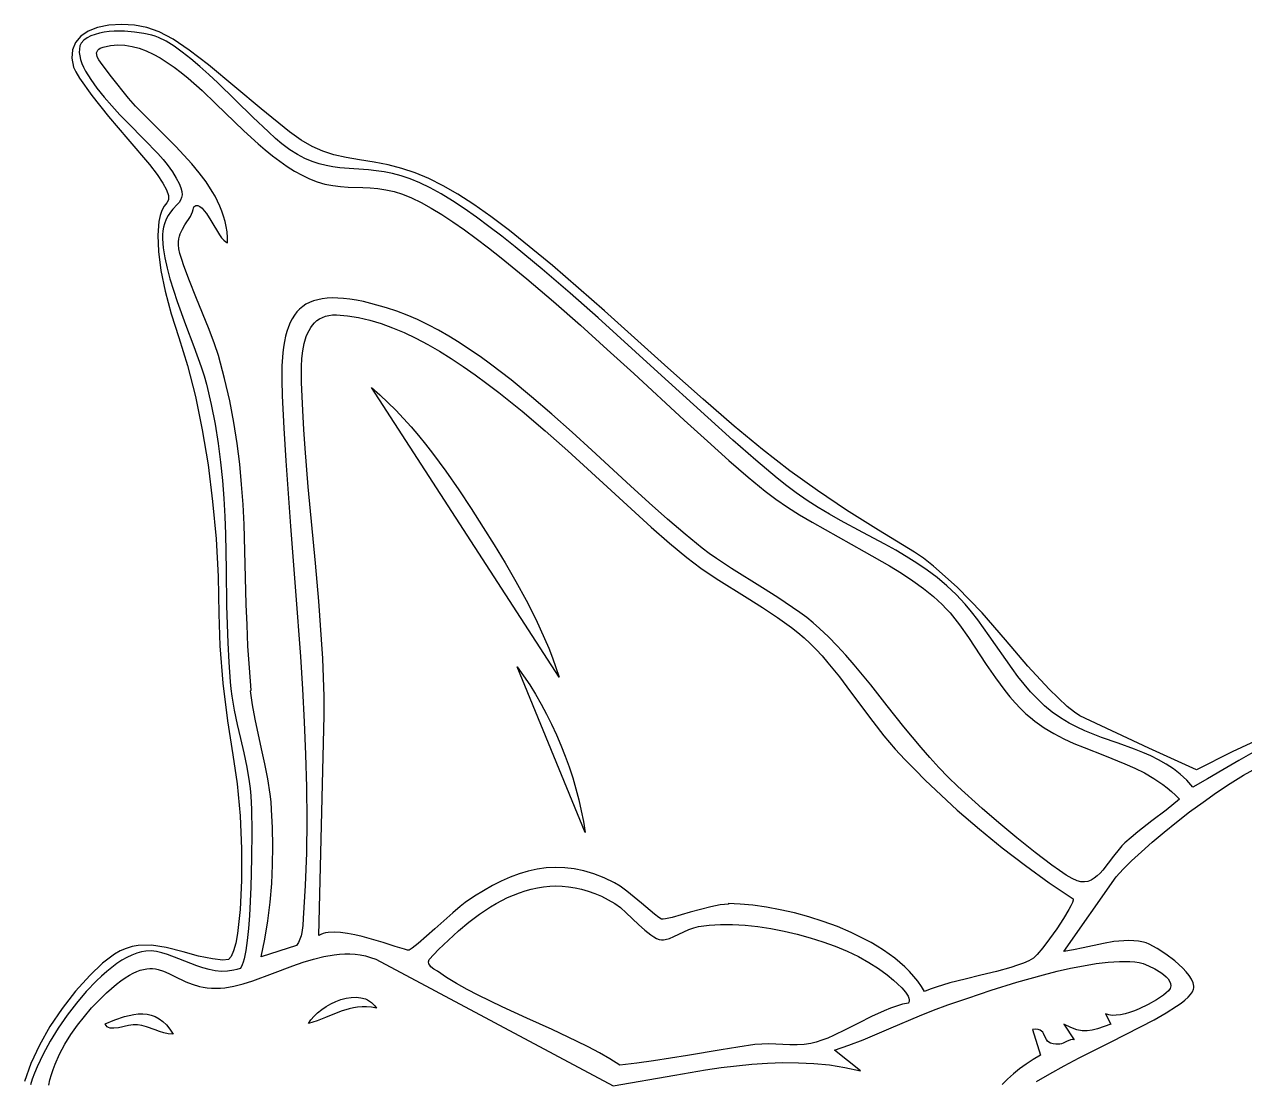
# Model space of a CAD drawing. Header units: millimetres. Extents: x 175 to 239, y 0 to 181.
# Drawn here: x 197.74 to 211.63, y 153.91 to 165.93 of the extents above; entities that cross this region are included whole.
import ezdxf

# ---------------------------------------------------------------- set-up
doc = ezdxf.new("R2010")
doc.units = ezdxf.units.MM
doc.layers.get('0').update_dxf_attribs({"linetype": 'CONTINUOUS'})

msp = doc.modelspace()

# ---------------------------------------------------------------- linework, layer by layer
at = {"color": 1}
msp.add_lwpolyline([(211.858867, 157.818443), (211.490617, 157.648693), (211.085617, 157.441693), (210.543617, 157.687693), (209.756617, 158.057693), (209.695041, 158.097648), (209.613883, 158.164146), (209.406742, 158.362568), (209.163039, 158.624553), (208.910617, 158.921693), (208.642867, 159.229943), (208.358617, 159.520943), (208.091617, 159.762068), (207.975133, 159.853732), (207.875617, 159.920693), (207.463092, 160.170191), (207.099352, 160.39999), (206.768776, 160.621797), (206.455742, 160.847318), (206.144631, 161.088262), (205.81982, 161.356334), (205.46569, 161.663242), (205.066617, 162.020693), (204.3435, 162.669836), (203.75018, 163.185209), (203.262328, 163.58323), (203.050351, 163.743365), (202.855617, 163.880318), (202.675087, 163.996143), (202.505719, 164.09289), (202.344472, 164.172614), (202.188305, 164.237365), (202.034177, 164.289196), (201.879047, 164.33016), (201.719874, 164.362308), (201.553617, 164.387693), (201.399752, 164.411795), (201.263008, 164.442881), (201.136787, 164.484373), (201.014492, 164.539693), (200.889526, 164.612264), (200.755289, 164.705506), (200.432617, 164.967693), (199.83468, 165.46799), (199.613617, 165.636474), (199.429867, 165.759393), (199.272461, 165.843406), (199.13043, 165.895171), (198.992805, 165.921347), (198.848617, 165.928593), (198.699967, 165.919607), (198.571414, 165.893437), (198.464307, 165.851264), (198.379992, 165.794268), (198.319819, 165.723632), (198.285133, 165.640537), (198.277283, 165.546164), (198.297617, 165.441693), (198.321338, 165.389277), (198.36532, 165.31599), (198.503992, 165.120068), (198.693477, 164.880459), (198.913617, 164.623693), (199.160633, 164.334318), (199.248358, 164.219467), (199.313242, 164.122943), (199.356049, 164.043576), (199.377539, 163.980193), (199.378475, 163.931623), (199.359617, 163.896693), (199.328966, 163.858306), (199.303735, 163.810189), (199.283882, 163.752785), (199.269367, 163.686537), (199.256188, 163.529275), (199.263867, 163.341943), (199.292078, 163.12808), (199.340492, 162.891224), (199.408781, 162.634916), (199.496617, 162.362693), (199.595985, 162.04516), (199.684992, 161.693678), (199.76275, 161.314422), (199.828367, 160.913568), (199.880953, 160.497293), (199.919617, 160.071771), (199.943469, 159.64318), (199.951617, 159.217693), (199.964227, 158.853881), (199.998492, 158.430443), (200.04907, 157.999881), (200.110617, 157.614693), (200.160477, 157.282713), (200.193367, 156.918599), (200.209758, 156.544221), (200.210117, 156.181443), (200.194914, 155.852135), (200.164617, 155.578162), (200.143955, 155.46876), (200.119695, 155.381392), (200.091897, 155.318792), (200.060617, 155.283693), (199.996711, 155.276474), (199.877867, 155.290443), (199.721149, 155.322787), (199.543617, 155.370693), (199.350832, 155.421129), (199.183336, 155.44624), (199.034168, 155.443484), (198.964282, 155.430861), (198.896367, 155.410318), (198.829554, 155.381537), (198.762973, 155.344199), (198.627024, 155.242584), (198.481559, 155.10293), (198.319617, 154.922693), (198.165844, 154.727031), (198.028055, 154.520084), (197.908922, 154.308285), (197.811117, 154.098068), (197.737313, 153.895867)], dxfattribs=at)
at = {"color": 5}
for points in [[(211.753209, 157.653498), (211.567139, 157.549525), (211.386155, 157.442162), (211.211537, 157.338602), (211.044567, 157.246039), (210.975119, 157.32346), (210.900741, 157.392297), (210.82196, 157.453476), (210.739304, 157.507922), (210.653299, 157.556559), (210.564472, 157.600312), (210.473351, 157.640107), (210.380463, 157.676869), (210.191492, 157.744992), (210.001778, 157.812082), (209.907959, 157.847552), (209.815536, 157.885538), (209.725035, 157.926967), (209.636983, 157.972761), (209.536739, 158.033592), (209.443238, 158.100568), (209.355784, 158.173051), (209.273678, 158.250408), (209.196222, 158.332003), (209.12272, 158.417199), (209.052474, 158.505362), (208.984786, 158.595855), (208.725659, 158.968421), (208.593306, 159.152162), (208.523989, 159.241172), (208.45165, 159.327428), (208.348396, 159.437499), (208.241265, 159.538268), (208.1306, 159.630851), (208.016741, 159.716365), (207.90003, 159.795926), (207.780808, 159.870651), (207.659414, 159.941654), (207.536192, 160.010053), (207.285623, 160.143502), (207.03183, 160.279928), (206.904577, 160.352047), (206.777541, 160.42826), (206.651063, 160.509681), (206.525484, 160.597428), (206.421238, 160.676165), (206.309903, 160.764384), (206.067858, 160.966356), (205.803148, 161.197515), (205.519571, 161.452032), (204.911009, 162.007822), (204.272557, 162.587094), (203.951618, 162.870963), (203.634601, 163.143215), (203.325305, 163.398022), (203.174739, 163.517061), (203.027527, 163.629553), (202.884145, 163.734768), (202.745066, 163.831979), (202.610767, 163.920457), (202.481721, 163.999473), (202.358403, 164.068298), (202.241288, 164.126204), (202.130851, 164.172463), (202.027567, 164.206344), (201.928211, 164.231083), (201.833485, 164.249305), (201.74281, 164.262349), (201.655607, 164.271553), (201.489306, 164.283797), (201.329949, 164.296744), (201.251429, 164.306826), (201.172908, 164.3211), (201.093809, 164.340904), (201.013552, 164.367575), (200.931559, 164.402452), (200.84725, 164.446874), (200.760048, 164.502179), (200.669373, 164.569705), (200.596651, 164.63136), (200.516721, 164.70394), (200.33914, 164.874307), (199.940446, 165.262914), (199.837401, 165.359006), (199.73496, 165.450892), (199.6341, 165.53668), (199.535799, 165.614479), (199.441032, 165.682397), (199.350777, 165.738543), (199.266009, 165.781027), (199.225989, 165.796553), (199.187707, 165.807955), (199.097438, 165.826731), (198.99208, 165.841745), (198.87771, 165.850557), (198.760404, 165.850729), (198.70255, 165.846813), (198.646241, 165.839822), (198.592236, 165.829452), (198.541296, 165.815397), (198.49418, 165.797352), (198.451648, 165.775013), (198.414459, 165.748075), (198.383373, 165.716233), (198.370397, 165.68295), (198.363653, 165.647372), (198.362798, 165.609666), (198.367491, 165.569996), (198.377391, 165.528527), (198.392156, 165.485425), (198.411443, 165.440856), (198.434912, 165.394985), (198.493026, 165.299997), (198.563765, 165.201784), (198.644395, 165.101669), (198.732182, 165.000976), (198.824393, 164.901027), (198.918293, 164.803145), (199.100229, 164.618874), (199.256119, 164.458746), (199.317463, 164.391043), (199.364095, 164.333344), (199.422379, 164.250006), (199.467056, 164.178942), (199.49932, 164.118698), (199.520365, 164.067824), (199.531385, 164.024866), (199.533573, 163.988373), (199.528124, 163.956893), (199.516231, 163.928973), (199.499087, 163.903161), (199.477887, 163.878006), (199.428091, 163.823856), (199.401884, 163.791957), (199.376394, 163.754906), (199.352817, 163.71125), (199.332345, 163.659539), (199.321897, 163.620565), (199.314905, 163.578516), (199.311189, 163.533582), (199.310566, 163.485954), (199.317873, 163.383377), (199.335377, 163.27231), (199.361624, 163.154277), (199.395163, 163.030802), (199.434542, 162.90341), (199.478307, 162.773626), (199.573192, 162.512977), (199.668201, 162.261051), (199.751717, 162.030043), (199.785535, 161.926195), (199.812123, 161.83215), (199.865751, 161.601608), (199.909592, 161.377707), (199.944689, 161.159563), (199.972086, 160.946292), (199.992827, 160.73701), (200.007956, 160.530834), (200.018517, 160.32688), (200.025554, 160.124265), (200.033229, 159.719514), (200.039334, 159.309513), (200.052219, 158.887193), (200.063813, 158.669204), (200.080234, 158.445484), (200.088315, 158.364203), (200.099072, 158.283061), (200.127088, 158.121093), (200.161222, 157.959374), (200.198415, 157.797695), (200.235608, 157.635852), (200.269742, 157.473636), (200.297758, 157.310841), (200.308515, 157.229163), (200.316595, 157.147261), (200.323155, 156.989759), (200.326076, 156.742504), (200.324037, 156.437785), (200.315713, 156.10789), (200.299783, 155.785105), (200.288552, 155.636469), (200.274923, 155.501719), (200.258732, 155.384889), (200.239811, 155.290018), (200.229276, 155.252077), (200.217997, 155.221139), (200.205953, 155.197708), (200.193123, 155.182289), (200.157717, 155.16991), (200.122284, 155.16044), (200.051399, 155.14954), (199.980586, 155.148222), (199.909964, 155.155114), (199.839652, 155.168849), (199.769769, 155.188056), (199.700434, 155.211367), (199.631766, 155.237411), (199.496904, 155.292222), (199.366135, 155.341535), (199.302582, 155.360707), (199.24041, 155.374395), (199.179735, 155.381231), (199.120679, 155.379845), (199.069164, 155.371169), (199.015975, 155.355953), (198.961337, 155.334541), (198.905477, 155.307277), (198.848623, 155.274505), (198.791001, 155.236567), (198.732838, 155.193808), (198.67436, 155.146571), (198.615794, 155.0952), (198.557367, 155.040038), (198.441837, 154.919718), (198.329582, 154.78836), (198.222418, 154.648713), (198.122158, 154.503526), (198.030616, 154.355549), (197.949606, 154.207531), (197.880941, 154.06222), (197.851804, 153.991439), (197.826435, 153.922366), (197.805059, 153.855345)], [(209.262345, 153.893183), (209.413521, 153.983506), (209.577637, 154.074243), (209.750548, 154.164856), (210.106178, 154.34356), (210.447256, 154.515319), (210.601977, 154.59725), (210.740627, 154.675833), (210.85906, 154.750529), (210.909401, 154.786252), (210.953134, 154.820802), (210.98974, 154.854112), (211.018703, 154.886115), (211.039503, 154.916742), (211.051622, 154.945928), (211.054428, 154.962895), (211.054351, 154.980669), (211.046165, 155.01831), (211.028306, 155.058193), (211.002013, 155.099662), (210.968527, 155.142062), (210.929087, 155.184735), (210.884935, 155.227027), (210.83731, 155.268279), (210.736603, 155.345043), (210.636888, 155.409776), (210.548087, 155.457229), (210.51088, 155.472834), (210.480122, 155.48215), (210.42599, 155.491853), (210.370844, 155.497426), (210.31483, 155.499289), (210.258093, 155.49786), (210.143027, 155.486801), (210.026803, 155.467598), (209.795513, 155.418154), (209.682762, 155.394611), (209.573483, 155.376317), (210.169678, 156.226512), (210.249529, 156.312129), (210.346129, 156.407586), (210.457373, 156.510897), (210.58116, 156.620079), (210.715385, 156.733147), (210.857946, 156.848117), (211.006739, 156.963004), (211.15966, 157.075824), (211.314608, 157.184592), (211.469478, 157.287325), (211.622167, 157.382038), (211.770572, 157.466746)], [(198.015223, 153.854805), (198.028648, 153.914504), (198.045131, 153.973954), (198.064504, 154.03307), (198.086599, 154.091765), (198.138278, 154.207551), (198.19882, 154.320623), (198.266875, 154.430295), (198.341095, 154.535879), (198.420132, 154.636689), (198.502636, 154.732036), (198.587258, 154.821234), (198.672651, 154.903595), (198.785623, 155.001819), (198.837357, 155.041717), (198.886199, 155.075884), (198.932356, 155.104628), (198.976036, 155.128256), (199.017446, 155.147077), (199.056793, 155.161398), (199.094285, 155.171529), (199.13013, 155.177777), (199.164533, 155.18045), (199.197704, 155.179857), (199.229849, 155.176305), (199.261176, 155.170103), (199.322203, 155.15098), (199.382445, 155.124954), (199.44356, 155.094488), (199.575045, 155.030099), (199.648733, 155.001106), (199.72993, 154.977534), (199.773862, 154.968551), (199.820294, 154.961847), (199.869432, 154.957732), (199.921484, 154.956512), (199.97087, 154.958144), (200.021108, 154.962871), (200.123987, 154.9806), (200.229822, 155.007671), (200.338313, 155.04206), (200.562065, 155.124687), (200.792845, 155.212275), (200.910121, 155.252866), (201.028256, 155.288619), (201.146948, 155.317509), (201.265898, 155.337512), (201.325377, 155.343547), (201.384807, 155.3466), (201.444153, 155.346418), (201.503376, 155.342748), (201.562438, 155.335337), (201.621303, 155.323931), (201.679933, 155.308277), (201.73829, 155.288123), (204.440567, 153.845262), (205.143918, 153.968513), (205.49551, 154.02708), (205.671358, 154.052632), (205.847268, 154.074567), (206.023261, 154.092037), (206.199357, 154.104195), (206.375577, 154.110193), (206.551942, 154.109184), (206.728472, 154.100319), (206.905188, 154.082753), (207.082111, 154.055636), (207.259261, 154.018123), (206.962928, 154.250956), (207.127073, 154.30738), (207.289192, 154.369633), (207.609834, 154.504515), (207.929815, 154.641382), (208.091107, 154.706115), (208.254095, 154.766012), (208.479735, 154.844946), (208.745558, 154.933802), (209.038171, 155.024973), (209.344178, 155.110852), (209.498019, 155.14943), (209.650185, 155.183833), (209.799003, 155.213109), (209.942798, 155.236308), (210.079895, 155.25248), (210.208621, 155.260672), (210.327301, 155.259935), (210.382351, 155.255921), (210.434261, 155.249317), (210.478028, 155.237259), (210.539654, 155.213047), (210.609878, 155.178748), (210.679442, 155.136428), (210.711081, 155.112907), (210.739083, 155.088156), (210.762289, 155.062433), (210.779542, 155.035997), (210.789685, 155.009106), (210.791559, 154.982019), (210.784007, 154.954994), (210.765872, 154.928289), (210.741164, 154.904118), (210.709924, 154.878287), (210.631155, 154.823944), (210.536181, 154.769849), (210.431615, 154.720591), (210.377803, 154.69921), (210.324073, 154.680759), (210.271253, 154.665812), (210.220169, 154.654942), (210.171648, 154.648723), (210.126518, 154.647728), (210.085604, 154.652531), (210.049733, 154.663706), (210.109706, 154.547289), (209.95746, 154.495696), (209.896013, 154.479077), (209.838949, 154.47056), (209.782215, 154.471635), (209.72176, 154.483789), (209.653534, 154.508511), (209.573483, 154.547289), (209.693428, 154.370901), (209.671111, 154.371962), (209.649165, 154.368144), (209.606556, 154.351498), (209.565932, 154.332205), (209.546467, 154.325081), (209.527622, 154.321512), (209.485224, 154.320157), (209.451196, 154.323572), (209.424404, 154.331069), (209.403709, 154.341962), (209.387975, 154.355562), (209.376066, 154.371183), (209.359171, 154.405737), (209.34393, 154.440126), (209.334087, 154.455541), (209.321247, 154.468852), (209.304273, 154.479372), (209.282028, 154.486415), (209.253376, 154.489292), (209.217178, 154.487317), (209.3089, 154.194512), (209.22437, 154.144993), (209.14512, 154.09304), (209.070729, 154.038699), (209.000771, 153.982018), (208.934823, 153.923042), (208.872462, 153.861819)]]:
    msp.add_lwpolyline(points, dxfattribs=at)
for points in [[(200.320123, 158.350234), (200.298948, 158.604637), (200.283509, 158.851371), (200.272514, 159.091615), (200.264671, 159.326546), (200.253274, 159.785185), (200.238984, 160.236713), (200.227524, 160.462756), (200.211465, 160.690556), (200.189514, 160.921291), (200.160381, 161.15614), (200.122773, 161.39628), (200.075397, 161.64289), (200.016963, 161.897149), (199.946179, 162.160233), (199.902605, 162.291181), (199.840345, 162.453755), (199.689533, 162.82566), (199.615863, 163.010931), (199.553272, 163.179706), (199.528457, 163.254148), (199.509203, 163.319956), (199.496439, 163.375624), (199.491095, 163.41965), (199.491604, 163.454095), (199.495491, 163.486188), (199.502335, 163.516225), (199.511711, 163.5445), (199.536364, 163.596941), (199.566061, 163.645869), (199.627025, 163.742607), (199.651513, 163.795131), (199.660775, 163.823462), (199.667484, 163.853566), (199.6785, 163.861163), (199.689709, 163.865558), (199.701098, 163.866939), (199.712656, 163.865493), (199.736224, 163.854876), (199.760309, 163.835211), (199.784807, 163.808001), (199.809615, 163.77475), (199.859748, 163.696139), (199.959187, 163.532594), (199.983272, 163.499162), (200.00684, 163.471719), (200.029788, 163.451769), (200.052012, 163.440816), (200.050856, 163.503794), (200.045535, 163.565746), (200.036246, 163.6267), (200.023183, 163.686686), (200.006545, 163.745731), (199.986528, 163.803864), (199.963327, 163.861113), (199.937139, 163.917507), (199.90816, 163.973075), (199.876588, 164.027843), (199.806446, 164.1351), (199.728283, 164.239503), (199.643672, 164.341282), (199.554182, 164.440662), (199.461385, 164.537873), (199.272153, 164.726691), (199.088543, 164.909557), (199.002774, 164.999326), (198.923123, 165.088289), (198.727773, 165.331264), (198.621994, 165.471769), (198.585456, 165.525795), (198.566818, 165.561011), (198.560582, 165.584375), (198.559927, 165.604391), (198.564151, 165.621348), (198.57255, 165.635535), (198.584422, 165.647241), (198.599064, 165.656757), (198.633845, 165.670372), (198.717168, 165.687665), (198.799822, 165.694326), (198.881866, 165.69099), (198.963355, 165.678289), (199.044345, 165.656857), (199.124893, 165.627328), (199.205054, 165.590336), (199.284886, 165.546514), (199.364443, 165.496496), (199.443783, 165.440916), (199.522961, 165.380407), (199.602034, 165.315603), (199.760089, 165.175645), (199.918397, 165.026111), (200.237572, 164.718595), (200.399337, 164.570752), (200.480961, 164.500526), (200.563154, 164.43361), (200.645972, 164.370637), (200.729472, 164.31224), (200.813709, 164.259054), (200.898741, 164.211712), (200.984622, 164.170847), (201.07141, 164.137093), (201.15916, 164.111085), (201.247929, 164.093455), (201.336984, 164.083196), (201.422609, 164.077525), (201.589682, 164.071848), (201.67419, 164.067789), (201.761386, 164.060217), (201.852798, 164.047105), (201.949956, 164.026428), (202.044131, 163.996397), (202.145743, 163.954398), (202.254292, 163.901133), (202.36928, 163.837306), (202.490204, 163.763618), (202.616567, 163.680774), (202.747867, 163.589476), (202.883605, 163.490426), (203.02328, 163.384327), (203.166394, 163.271883), (203.460934, 163.030767), (203.763225, 162.772702), (204.069269, 162.50331), (204.375064, 162.228212), (204.676611, 161.953031), (205.250964, 161.424912), (205.515769, 161.183218), (205.760328, 160.963931), (205.98064, 160.772673), (206.172706, 160.615067), (206.296197, 160.523222), (206.427574, 160.433951), (206.56538, 160.346851), (206.708156, 160.261517), (207.002795, 160.09454), (207.299831, 159.929796), (207.587607, 159.764059), (207.724379, 159.679811), (207.854464, 159.594106), (207.976405, 159.50654), (208.088744, 159.416711), (208.190025, 159.324215), (208.236062, 159.276842), (208.278789, 159.22865), (208.332408, 159.162793), (208.384946, 159.093871), (208.487755, 158.948798), (208.691098, 158.64348), (208.795519, 158.49109), (208.904363, 158.344115), (208.961051, 158.273886), (209.019574, 158.206484), (209.080174, 158.142399), (209.143095, 158.082122), (209.19333, 158.038249), (209.244756, 157.997123), (209.35082, 157.92236), (209.460564, 157.85633), (209.573263, 157.79753), (209.688195, 157.744456), (209.804636, 157.695603), (210.03915, 157.60455), (210.271019, 157.512338), (210.384152, 157.462039), (210.494454, 157.406939), (210.6012, 157.345534), (210.703668, 157.276322), (210.753071, 157.238317), (210.801133, 157.197797), (210.847763, 157.154572), (210.892872, 157.108456), (210.739249, 156.984598), (210.576695, 156.86107), (210.416126, 156.736882), (210.339996, 156.674229), (210.268456, 156.611039), (210.235341, 156.577913), (210.203295, 156.541324), (210.141401, 156.461439), (210.080746, 156.378743), (210.019306, 156.300595), (209.987659, 156.265525), (209.955055, 156.234353), (209.921243, 156.207996), (209.885967, 156.187375), (209.848977, 156.173411), (209.810017, 156.167022), (209.768835, 156.169128), (209.725178, 156.18065), (209.67016, 156.205911), (209.602863, 156.244819), (209.525066, 156.295643), (209.438546, 156.356653), (209.246447, 156.502305), (209.040789, 156.667925), (208.835792, 156.839663), (208.645678, 157.00367), (208.366984, 157.253095), (208.257653, 157.35907), (208.151644, 157.468875), (208.048561, 157.581873), (207.948005, 157.697429), (207.752882, 157.933673), (207.563091, 158.172522), (207.375451, 158.40889), (207.186777, 158.637692), (207.091057, 158.747668), (206.993886, 158.853844), (206.894864, 158.955588), (206.793595, 159.052261), (206.721567, 159.114767), (206.646, 159.175444), (206.567322, 159.234529), (206.485962, 159.29226), (206.316911, 159.404612), (206.142279, 159.5144), (205.789997, 159.733894), (205.61921, 159.847403), (205.536656, 159.90593), (205.456567, 159.965956), (205.26136, 160.12394), (205.05974, 160.297009), (204.85224, 160.482304), (204.639391, 160.676968), (204.199776, 161.082973), (203.974075, 161.288597), (203.745154, 161.49216), (203.513546, 161.690804), (203.279784, 161.88167), (203.044398, 162.061901), (202.926264, 162.147135), (202.807923, 162.228639), (202.689442, 162.306055), (202.570889, 162.379027), (202.452329, 162.447196), (202.333829, 162.510207), (202.215456, 162.5677), (202.097276, 162.619321), (201.979356, 162.66471), (201.861762, 162.703511), (201.681095, 162.753147), (201.597494, 162.772512), (201.518251, 162.788226), (201.443269, 162.800279), (201.372451, 162.80866), (201.305698, 162.813357), (201.242913, 162.81436), (201.183998, 162.811658), (201.128857, 162.80524), (201.077391, 162.795095), (201.029503, 162.781212), (200.985095, 162.763579), (200.94407, 162.742186), (200.906331, 162.717023), (200.871779, 162.688077), (200.840318, 162.655338), (200.811849, 162.618795), (200.786276, 162.578437), (200.7635, 162.534253), (200.743424, 162.486233), (200.725951, 162.434364), (200.710983, 162.378636), (200.698422, 162.319038), (200.688171, 162.25556), (200.680133, 162.188189), (200.670303, 162.041729), (200.668153, 161.879569), (200.672901, 161.701622), (200.691175, 161.330618), (200.713594, 160.959728), (200.766938, 160.218082), (200.825078, 159.47627), (200.880158, 158.733879), (200.904096, 158.362338), (200.924324, 157.990497), (200.93986, 157.618304), (200.949721, 157.245708), (200.952927, 156.872658), (200.948495, 156.499101), (200.935443, 156.124986), (200.91279, 155.750262), (200.907112, 155.670556), (200.896474, 155.591512), (200.88733, 155.552858), (200.874591, 155.515113), (200.857468, 155.478526), (200.835179, 155.443345), (200.433012, 155.312817), (200.476076, 155.516353), (200.510292, 155.724024), (200.536075, 155.934671), (200.553838, 156.147137), (200.563995, 156.360264), (200.566957, 156.572895), (200.56314, 156.783873), (200.552956, 156.992039), (200.546077, 157.07872), (200.536282, 157.165417), (200.509521, 157.338588), (200.475814, 157.511015), (200.438304, 157.682161), (200.364441, 158.018457), (200.334372, 158.182533), (200.313068, 158.343178)], [(205.756428, 155.912539), (205.711515, 155.910444), (205.66204, 155.90454), (205.552975, 155.883601), (205.436386, 155.85431), (205.319425, 155.821258), (205.112995, 155.762223), (205.03783, 155.745418), (205.010389, 155.742201), (204.990901, 155.743206), (204.963815, 155.759928), (204.913124, 155.800257), (204.765564, 155.924446), (204.597498, 156.061202), (204.521176, 156.11724), (204.458206, 156.155956), (204.338845, 156.212332), (204.222651, 156.257386), (204.10932, 156.291537), (203.998548, 156.315202), (203.890028, 156.328801), (203.783457, 156.332751), (203.678529, 156.327473), (203.574939, 156.313383), (203.472383, 156.290901), (203.370555, 156.260446), (203.269151, 156.222435), (203.167866, 156.177288), (203.066395, 156.125423), (202.964433, 156.067259), (202.861676, 156.003213), (202.757817, 155.933706), (202.698693, 155.887356), (202.614887, 155.815581), (202.410772, 155.634286), (202.220548, 155.466882), (202.154106, 155.41247), (202.132158, 155.396801), (202.11929, 155.390428), (202.098652, 155.391593), (202.06432, 155.399578), (201.961311, 155.431218), (201.823742, 155.475756), (201.665088, 155.523602), (201.582067, 155.545768), (201.498828, 155.565163), (201.417057, 155.580591), (201.338438, 155.59085), (201.264656, 155.594743), (201.197396, 155.591071), (201.166738, 155.586023), (201.138342, 155.578634), (201.112419, 155.568754), (201.089179, 155.556234), (201.152679, 158.060956), (201.150526, 158.277372), (201.14439, 158.494004), (201.134749, 158.710823), (201.122086, 158.927797), (201.089613, 159.362086), (201.050814, 159.796622), (200.96962, 160.665448), (200.934914, 161.09924), (200.920716, 161.315873), (200.909262, 161.532289), (200.892891, 161.85045), (200.891188, 161.941153), (200.892457, 162.032847), (200.897705, 162.123798), (200.907939, 162.212268), (200.924168, 162.296521), (200.947399, 162.374821), (200.961955, 162.411196), (200.97864, 162.445432), (200.997579, 162.477311), (201.018899, 162.506617), (201.042724, 162.533132), (201.069182, 162.55664), (201.098399, 162.576923), (201.130499, 162.593764), (201.16561, 162.606947), (201.203856, 162.616254), (201.245365, 162.621468), (201.290262, 162.622372), (201.414957, 162.612986), (201.541531, 162.593134), (201.669796, 162.563364), (201.799564, 162.524228), (201.930648, 162.476276), (202.062858, 162.420059), (202.196008, 162.356126), (202.329909, 162.285028), (202.464373, 162.207316), (202.599213, 162.12354), (202.73424, 162.034249), (202.869266, 161.939995), (203.004104, 161.841328), (203.138565, 161.738798), (203.405605, 161.524351), (203.668884, 161.301058), (203.926897, 161.07332), (204.421109, 160.622122), (204.876213, 160.205982), (205.08534, 160.022066), (205.280178, 159.860122), (205.359802, 159.79874), (205.442242, 159.738821), (205.613608, 159.622604), (205.968536, 159.399306), (206.144243, 159.289167), (206.313541, 159.177993), (206.472505, 159.064257), (206.546884, 159.00595), (206.617206, 158.946428), (206.68668, 158.881743), (206.754955, 158.812428), (206.822155, 158.739061), (206.888404, 158.662221), (207.018546, 158.50044), (207.146373, 158.331713), (207.39905, 157.991944), (207.525884, 157.830162), (207.58986, 157.753323), (207.654373, 157.679956), (207.765635, 157.560283), (207.879709, 157.442072), (207.996429, 157.325381), (208.115629, 157.210265), (208.237145, 157.096783), (208.36081, 156.984991), (208.613928, 156.766702), (208.873661, 156.555856), (209.138685, 156.352905), (209.407678, 156.158306), (209.679317, 155.972512), (209.680331, 155.957309), (209.672213, 155.93126), (209.656086, 155.895919), (209.63307, 155.852843), (209.570858, 155.749703), (209.494549, 155.634286), (209.413114, 155.519034), (209.335524, 155.41639), (209.270749, 155.3388), (209.245971, 155.313288), (209.227761, 155.298706), (209.17595, 155.269894), (209.115231, 155.242833), (209.04678, 155.217292), (208.971777, 155.193038), (208.806826, 155.147459), (208.629803, 155.104237), (208.450134, 155.061511), (208.277246, 155.017421), (208.120563, 154.970106), (208.051244, 154.944658), (207.989511, 154.917706), (207.953108, 154.97736), (207.912187, 155.035269), (207.866983, 155.091425), (207.817732, 155.14582), (207.76467, 155.198444), (207.708032, 155.24929), (207.648055, 155.29835), (207.584975, 155.345614), (207.519026, 155.391075), (207.450444, 155.434724), (207.379467, 155.476553), (207.306328, 155.516553), (207.154512, 155.591034), (206.996883, 155.658098), (206.835326, 155.71768), (206.671728, 155.769713), (206.507975, 155.814128), (206.345953, 155.850858), (206.187548, 155.879838), (206.034647, 155.900998), (205.889136, 155.914273), (205.7529, 155.919595)], [(203.826734, 158.4984), (201.688901, 161.796872), (201.78471, 161.713116), (201.877754, 161.626057), (201.968163, 161.53595), (202.056065, 161.443047), (202.141591, 161.347602), (202.224868, 161.249867), (202.306027, 161.150096), (202.385196, 161.048542), (202.538082, 160.841099), (202.684561, 160.629564), (202.825665, 160.415961), (202.962428, 160.202317), (203.086383, 160.003218), (203.210586, 159.798166), (203.332638, 159.588153), (203.450144, 159.374171), (203.560704, 159.157213), (203.661921, 158.93827), (203.708276, 158.828365), (203.751397, 158.718335), (203.790982, 158.608306), (203.826734, 158.4984)], [(204.123067, 156.730984), (203.350484, 158.614817), (203.422102, 158.514789), (203.491333, 158.410736), (203.558022, 158.303014), (203.622013, 158.19198), (203.683151, 158.077989), (203.741282, 157.961399), (203.79625, 157.842567), (203.847901, 157.721848), (203.896079, 157.5996), (203.940629, 157.476178), (203.981396, 157.351941), (204.018226, 157.227243), (204.050963, 157.102442), (204.079452, 156.977894), (204.103539, 156.853956), (204.123067, 156.730984)], [(207.806067, 154.787178), (207.738939, 154.773424), (207.670055, 154.753871), (207.599723, 154.729337), (207.528254, 154.700638), (207.383147, 154.634009), (207.237213, 154.560519), (207.092932, 154.486697), (206.952786, 154.419077), (206.885038, 154.389633), (206.819254, 154.36419), (206.755744, 154.343562), (206.694817, 154.328567), (206.616014, 154.316964), (206.536012, 154.312472), (206.455266, 154.31294), (206.37423, 154.31622), (206.21311, 154.322614), (206.133935, 154.321429), (206.056289, 154.314456), (205.863447, 154.287233), (205.6711, 154.256744), (205.287234, 154.191425), (204.903368, 154.129413), (204.711021, 154.103058), (204.518178, 154.081623), (204.405856, 154.152228), (204.285359, 154.221315), (204.157937, 154.289098), (204.024841, 154.355797), (203.746629, 154.486807), (203.460727, 154.616081), (203.177141, 154.745355), (202.905874, 154.876365), (202.777987, 154.943064), (202.656931, 155.010848), (202.543958, 155.079934), (202.440317, 155.150539), (202.401622, 155.175454), (202.366234, 155.201692), (202.352881, 155.217374), (202.344075, 155.235867), (202.341057, 155.257999), (202.345067, 155.284595), (202.453368, 155.396138), (202.56523, 155.504902), (202.680574, 155.609428), (202.799324, 155.708259), (202.921402, 155.799938), (203.04673, 155.883008), (203.110589, 155.920859), (203.175231, 155.956011), (203.240647, 155.988283), (203.306828, 156.017491), (203.373763, 156.043454), (203.441442, 156.065989), (203.509857, 156.084915), (203.578997, 156.100049), (203.648853, 156.111209), (203.719415, 156.118213), (203.790673, 156.120879), (203.862618, 156.119025), (203.93524, 156.112467), (204.008529, 156.101026), (204.082476, 156.084517), (204.15707, 156.062759), (204.232303, 156.03557), (204.308164, 156.002768), (204.384645, 155.96417), (204.461734, 155.919595), (204.524125, 155.874078), (204.591104, 155.815415), (204.73205, 155.68147), (204.802626, 155.617598), (204.871011, 155.5634), (204.903852, 155.541711), (204.93551, 155.52458), (204.965773, 155.512721), (204.994428, 155.506845), (205.013909, 155.507114), (205.035184, 155.510324), (205.082347, 155.524098), (205.134389, 155.54523), (205.189779, 155.570786), (205.304487, 155.623427), (205.360745, 155.644642), (205.414234, 155.658539), (205.535836, 155.674179), (205.665567, 155.681628), (205.802047, 155.681212), (205.943897, 155.673257), (206.089735, 155.658087), (206.238183, 155.636029), (206.387862, 155.607408), (206.53739, 155.57255), (206.685389, 155.53178), (206.830478, 155.485423), (206.971278, 155.433806), (207.106409, 155.377254), (207.234492, 155.316093), (207.354146, 155.250647), (207.463992, 155.181243), (207.56265, 155.108206), (207.633922, 155.048675), (207.680907, 155.006507), (207.728015, 154.960039), (207.769666, 154.912249), (207.800279, 154.866112), (207.809702, 154.844594), (207.814273, 154.824606), (207.813294, 154.806519), (207.806067, 154.790706)], [(201.745345, 154.730734), (201.688493, 154.74007), (201.634158, 154.744569), (201.582045, 154.744686), (201.53186, 154.740876), (201.483307, 154.733593), (201.436093, 154.723292), (201.344501, 154.695456), (201.164419, 154.623578), (201.071216, 154.586812), (200.972762, 154.554345), (201.000468, 154.595936), (201.035332, 154.636876), (201.076407, 154.676431), (201.122748, 154.713867), (201.173409, 154.74845), (201.227444, 154.779448), (201.283908, 154.806125), (201.341856, 154.827748), (201.40034, 154.843583), (201.458417, 154.852897), (201.51514, 154.854955), (201.569563, 154.849025), (201.62074, 154.834371), (201.644817, 154.823544), (201.667727, 154.81026), (201.689353, 154.79443), (201.709577, 154.775959), (201.728281, 154.754758), (201.745345, 154.730734)], [(199.427595, 154.434401), (199.375444, 154.437501), (199.324573, 154.44796), (199.274612, 154.463546), (199.225189, 154.482026), (199.126467, 154.518736), (199.076423, 154.532503), (199.025429, 154.540234), (198.976529, 154.539097), (198.921966, 154.530477), (198.808911, 154.507161), (198.756952, 154.50065), (198.733544, 154.500471), (198.712394, 154.503027), (198.69391, 154.508828), (198.678501, 154.518385), (198.666575, 154.532211), (198.65854, 154.550817), (198.769003, 154.596747), (198.877483, 154.63383), (198.930668, 154.647736), (198.982985, 154.657849), (199.03431, 154.663642), (199.084519, 154.664588), (199.133488, 154.660159), (199.181092, 154.649829), (199.227208, 154.633071), (199.271712, 154.609356), (199.314479, 154.578159), (199.355386, 154.538952), (199.394309, 154.491208), (199.431123, 154.434401)]]:
    msp.add_lwpolyline(points, close=True, dxfattribs=at)

doc.saveas('drawing.dxf')
